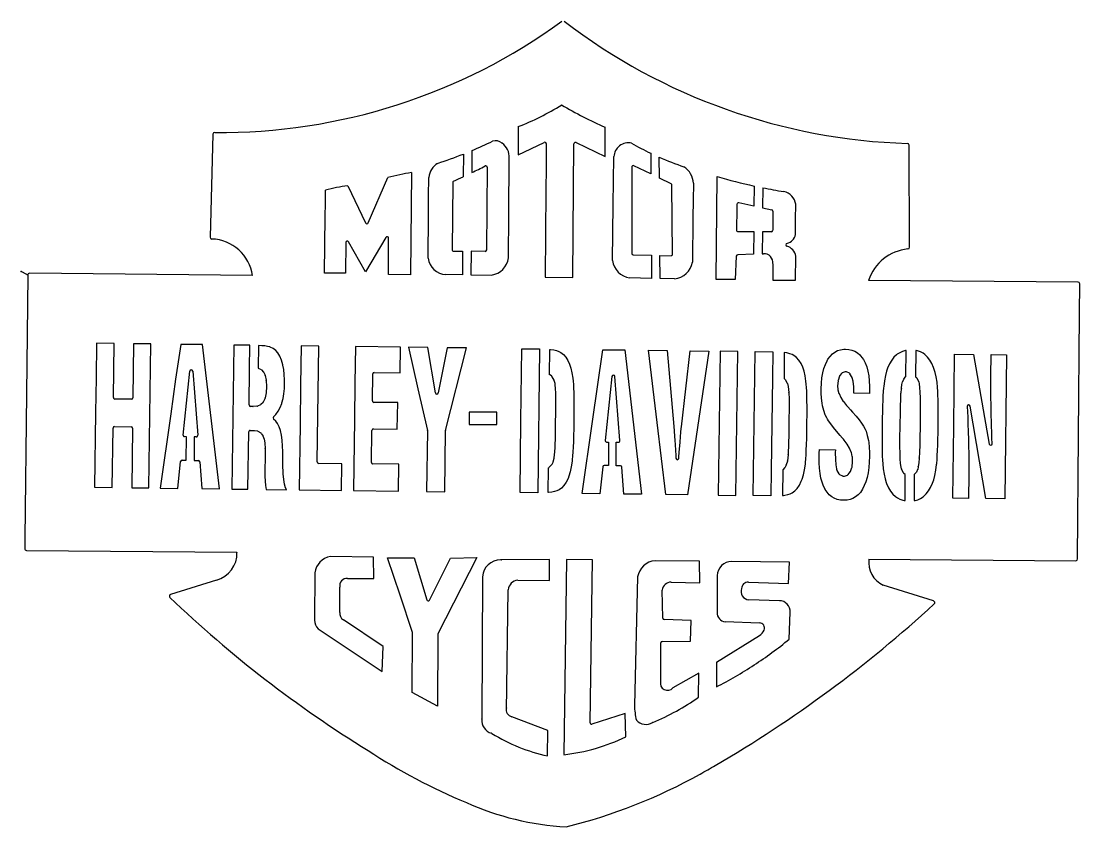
# Model space of a CAD drawing. Header units: inches. Extents: x 5.1 to 71.2, y 0.5 to 23.2.
# Drawn here: x 41.4 to 71.17, y 0.52 to 23.19 of the extents above; entities that cross this region are included whole.
import ezdxf

# ---------------------------------------------------------------- set-up
doc = ezdxf.new("R2010")
doc.units = ezdxf.units.IN
doc.header["$MEASUREMENT"] = 0
doc.layers.add('Hardwood', color=37, linetype='Continuous')

msp = doc.modelspace()

# ---------------------------------------------------------------- linework, layer by layer
at = {"layer": 'Hardwood', "linetype": 'Continuous'}
for p, q in [((46.787, 20.006), (46.708, 17.111)), ((55.376, 20.222), (55.37, 19.43)), ((57.817, 19.378), (57.823, 20.2)), ((55.37, 19.43), (56.103, 19.778)), ((56.161, 19.741), (56.156, 19.082)), ((56.913, 15.978), (56.942, 19.736)), ((57.001, 19.772), (57.817, 19.378)), ((66.381, 16.83), (66.367, 19.696)), ((53.832, 19.45), (53.827, 18.811)), ((54.074, 19.549), (54.069, 18.927)), ((58.045, 18.017), (58.063, 19.372)), ((58.063, 19.372), (58.063, 19.376)), ((59.099, 19.472), (59.099, 19.423)), ((59.099, 19.423), (59.103, 18.888)), ((59.344, 18.771), (59.34, 19.361)), ((54.505, 19.076), (54.496, 17.914)), ((55.109, 17.75), (55.122, 19.331)), ((56.156, 19.082), (56.151, 18.424)), ((58.567, 19.083), (58.566, 17.869)), ((59.103, 18.888), (58.625, 19.119)), ((51.157, 17.515), (51.712, 18.79)), ((52.376, 18.931), (52.343, 16.054)), ((52.855, 18.262), (52.859, 18.792)), ((59.672, 18.612), (59.344, 18.771)), ((60.945, 15.922), (60.968, 18.815)), ((50.58, 18.557), (51.083, 17.513)), ((53.531, 18.649), (53.516, 16.758)), ((59.715, 16.63), (59.696, 18.576)), ((60.299, 18.626), (60.293, 18.145)), ((62.008, 18.55), (62.004, 17.984)), ((62.249, 18.5), (62.245, 17.934)), ((49.951, 18.064), (49.955, 18.437)), ((52.851, 17.731), (52.855, 18.262)), ((56.151, 18.424), (56.132, 15.984)), ((49.946, 17.692), (49.951, 18.064)), ((54.496, 17.914), (54.486, 16.751)), ((58.025, 16.451), (58.045, 18.017)), ((58.566, 17.869), (58.565, 16.655)), ((60.293, 18.145), (60.287, 17.663)), ((61.525, 18.035), (61.52, 17.756)), ((62.004, 17.984), (61.574, 18.074)), ((62.245, 17.934), (62.504, 17.881)), ((63.176, 17.609), (63.179, 18.035)), ((49.926, 16.099), (49.946, 17.692)), ((52.841, 16.524), (52.851, 17.731)), ((55.1, 16.526), (55.109, 17.75)), ((60.287, 17.663), (60.272, 16.406)), ((61.52, 17.756), (61.515, 17.477)), ((62.536, 17.84), (62.532, 17.303)), ((63.172, 17.184), (63.176, 17.609)), ((61.515, 17.477), (61.512, 17.311)), ((61.553, 17.269), (61.998, 17.266)), ((51.083, 16.131), (50.604, 16.983)), ((51.654, 17.105), (51.083, 16.131)), ((51.722, 16.059), (51.73, 17.084)), ((61.998, 17.266), (61.993, 16.633)), ((62.239, 17.264), (62.235, 16.643)), ((62.491, 17.262), (62.239, 17.264)), ((50.528, 16.964), (50.521, 16.095)), ((53.557, 16.717), (53.811, 16.715)), ((53.811, 16.715), (53.805, 16.053)), ((54.052, 16.713), (54.046, 16.051)), ((54.445, 16.71), (54.052, 16.713)), ((58.605, 16.614), (59.118, 16.602)), ((59.118, 16.602), (59.123, 15.952)), ((59.359, 16.596), (59.673, 16.589)), ((59.364, 15.949), (59.359, 16.596)), ((61.507, 16.576), (61.477, 15.922)), ((61.993, 16.633), (61.546, 16.615)), ((62.235, 16.643), (62.273, 16.645)), ((63.169, 15.898), (63.177, 16.575)), ((41.556, 16.064), (41.397, 16.144)), ((47.898, 16.028), (41.632, 16.097)), ((50.521, 16.095), (49.926, 16.099)), ((62.531, 16.365), (62.534, 15.903)), ((41.58, 16.046), (41.544, 12.708)), ((52.343, 16.054), (51.722, 16.059)), ((53.805, 16.053), (53.342, 16.057)), ((54.046, 16.051), (54.622, 16.046)), ((56.132, 15.984), (56.913, 15.978)), ((59.123, 15.952), (58.507, 15.962)), ((59.766, 15.943), (59.364, 15.949)), ((61.477, 15.922), (60.945, 15.922)), ((62.534, 15.903), (63.169, 15.898)), ((71.116, 15.846), (65.226, 15.892)), ((71.16, 14.963), (71.167, 15.795)), ((71.106, 8.059), (71.16, 14.963)), ((43.513, 14.124), (43.501, 13.153)), ((44.011, 14.118), (43.513, 14.124)), ((43.991, 12.597), (44.011, 14.118)), ((44.557, 14.112), (44.537, 12.591)), ((45.041, 14.106), (44.557, 14.112)), ((44.989, 10.055), (45.041, 14.106)), ((45.882, 14.094), (45.741, 13.116)), ((46.499, 14.087), (45.882, 14.094)), ((46.97, 10.029), (46.499, 14.087)), ((47.377, 14.075), (47.325, 10.025)), ((47.827, 14.07), (47.377, 14.075)), ((47.819, 13.397), (47.827, 14.07)), ((48.068, 14.064), (48.06, 13.423)), ((48.163, 14.058), (48.068, 14.064)), ((48.251, 14.049), (48.163, 14.058)), ((48.325, 14.036), (48.251, 14.049)), ((48.387, 14.021), (48.325, 14.036)), ((48.395, 14.018), (48.387, 14.021)), ((48.481, 13.975), (48.395, 14.018)), ((49.267, 14.052), (49.253, 12.945)), ((49.763, 14.046), (49.267, 14.052)), ((49.722, 10.789), (49.763, 14.046)), ((50.797, 14.033), (50.784, 13.008)), ((52.064, 14.016), (50.797, 14.033)), ((52.054, 13.296), (52.064, 14.016)), ((52.291, 14.014), (52.555, 12.845)), ((52.828, 14.006), (52.291, 14.014)), ((53.044, 12.731), (52.828, 14.006)), ((53.377, 14), (53.125, 12.73)), ((53.332, 11.67), (53.919, 13.993)), ((53.919, 13.993), (53.377, 14)), ((48.554, 13.921), (48.481, 13.975)), ((48.61, 13.856), (48.554, 13.921)), ((48.67, 13.759), (48.61, 13.856)), ((48.72, 13.646), (48.67, 13.759)), ((55.451, 11.948), (55.476, 13.973)), ((55.476, 13.973), (55.976, 13.967)), ((55.976, 13.967), (55.925, 9.916)), ((56.258, 13.238), (56.267, 13.953)), ((56.267, 13.953), (56.286, 13.952)), ((56.286, 13.952), (56.374, 13.937)), ((56.374, 13.937), (56.453, 13.918)), ((56.453, 13.918), (56.52, 13.891)), ((56.52, 13.891), (56.569, 13.866)), ((56.569, 13.866), (56.645, 13.809)), ((56.645, 13.809), (56.711, 13.733)), ((56.711, 13.733), (56.77, 13.639)), ((57.463, 11.922), (57.753, 13.944)), ((57.753, 13.944), (58.369, 13.937)), ((58.369, 13.937), (58.842, 9.879)), ((59.038, 13.928), (59.567, 13.922)), ((59.283, 11.899), (59.038, 13.928)), ((59.567, 13.922), (59.75, 11.786)), ((59.966, 11.776), (60.209, 13.913)), ((60.736, 13.907), (60.132, 9.863)), ((60.209, 13.913), (60.736, 13.907)), ((61.052, 13.903), (61.001, 9.852)), ((61.548, 13.896), (61.052, 13.903)), ((61.523, 11.871), (61.548, 13.896)), ((62.007, 11.865), (62.033, 13.891)), ((62.033, 13.891), (62.533, 13.884)), ((62.533, 13.884), (62.524, 13.155)), ((62.855, 13.867), (62.849, 13.132)), ((62.932, 13.854), (62.855, 13.867)), ((63.01, 13.833), (62.932, 13.854)), ((63.078, 13.808), (63.01, 13.833)), ((63.128, 13.783), (63.078, 13.808)), ((63.201, 13.726), (63.128, 13.783)), ((63.269, 13.65), (63.201, 13.726)), ((64.085, 13.674), (64.146, 13.757)), ((64.146, 13.757), (64.21, 13.825)), ((64.21, 13.825), (64.281, 13.878)), ((64.281, 13.878), (64.357, 13.919)), ((64.357, 13.919), (64.439, 13.945)), ((64.439, 13.945), (64.528, 13.956)), ((64.528, 13.956), (64.573, 13.957)), ((64.573, 13.957), (64.67, 13.949)), ((64.67, 13.949), (64.758, 13.93)), ((64.758, 13.93), (64.838, 13.899)), ((64.838, 13.899), (64.912, 13.855)), ((64.912, 13.855), (64.979, 13.799)), ((64.979, 13.799), (65.04, 13.729)), ((65.04, 13.729), (65.083, 13.667)), ((65.941, 13.731), (65.876, 13.647)), ((66.015, 13.802), (65.941, 13.731)), ((66.032, 13.816), (66.015, 13.802)), ((66.103, 13.861), (66.032, 13.816)), ((66.18, 13.895), (66.103, 13.861)), ((66.261, 13.919), (66.18, 13.895)), ((66.284, 13.922), (66.261, 13.919)), ((66.278, 13.187), (66.284, 13.922)), ((66.556, 13.918), (66.55, 13.178)), ((66.563, 13.918), (66.556, 13.918)), ((66.603, 13.909), (66.563, 13.918)), ((66.682, 13.882), (66.603, 13.909)), ((66.757, 13.844), (66.682, 13.882)), ((66.809, 13.807), (66.757, 13.844)), ((66.88, 13.738), (66.809, 13.807)), ((66.945, 13.655), (66.88, 13.738)), ((67.62, 11.794), (67.646, 13.819)), ((67.646, 13.819), (68.174, 13.813)), ((68.174, 13.813), (68.617, 11.291)), ((68.666, 13.198), (68.673, 13.806)), ((68.673, 13.806), (69.108, 13.801)), ((69.108, 13.801), (69.056, 9.75)), ((47.805, 12.391), (47.819, 13.397)), ((48.061, 13.423), (48.143, 13.386)), ((48.758, 13.517), (48.72, 13.646)), ((48.759, 13.513), (48.758, 13.517)), ((48.781, 13.387), (48.759, 13.513)), ((56.77, 13.639), (56.819, 13.535)), ((56.819, 13.535), (56.855, 13.424)), ((56.855, 13.424), (56.885, 13.294)), ((63.328, 13.556), (63.269, 13.65)), ((63.375, 13.453), (63.328, 13.556)), ((63.412, 13.342), (63.375, 13.453)), ((63.94, 13.294), (63.972, 13.42)), ((63.972, 13.42), (64.013, 13.533)), ((64.013, 13.533), (64.064, 13.636)), ((64.064, 13.636), (64.085, 13.674)), ((65.083, 13.667), (65.132, 13.572)), ((65.132, 13.572), (65.174, 13.465)), ((65.174, 13.465), (65.206, 13.345)), ((65.763, 13.429), (65.733, 13.341)), ((65.816, 13.545), (65.763, 13.429)), ((65.876, 13.647), (65.816, 13.545)), ((67.003, 13.555), (66.945, 13.655)), ((67.055, 13.44), (67.003, 13.555)), ((67.066, 13.414), (67.055, 13.44)), ((67.1, 13.305), (67.066, 13.414)), ((43.501, 13.153), (43.489, 12.182)), ((45.741, 13.116), (45.601, 12.138)), ((45.948, 11.544), (46.138, 13.344)), ((46.22, 13.343), (46.362, 11.537)), ((48.155, 13.378), (48.215, 13.317)), ((48.223, 13.305), (48.259, 13.226)), ((48.262, 13.217), (48.289, 13.085)), ((48.796, 13.247), (48.781, 13.387)), ((48.803, 13.094), (48.796, 13.247)), ((51.272, 12.505), (51.282, 13.264)), ((51.323, 13.305), (52.054, 13.296)), ((56.268, 13.234), (56.258, 13.238)), ((56.315, 13.196), (56.278, 13.228)), ((56.383, 13.085), (56.324, 13.185)), ((56.885, 13.294), (56.909, 13.146)), ((56.909, 13.146), (56.918, 13.055)), ((58.01, 13.194), (57.819, 11.394)), ((58.233, 11.387), (58.091, 13.193)), ((62.524, 13.155), (62.491, 10.547)), ((62.849, 13.132), (62.872, 13.113)), ((62.881, 13.103), (62.94, 13.002)), ((63.442, 13.211), (63.412, 13.342)), ((63.466, 13.063), (63.442, 13.211)), ((63.9, 13.008), (63.915, 13.157)), ((63.915, 13.157), (63.94, 13.294)), ((64.408, 13.202), (64.369, 13.081)), ((64.462, 13.277), (64.415, 13.215)), ((64.565, 13.323), (64.48, 13.291)), ((64.596, 13.324), (64.587, 13.325)), ((64.686, 13.282), (64.606, 13.32)), ((64.762, 13.163), (64.704, 13.266)), ((64.791, 13.056), (64.766, 13.153)), ((65.206, 13.345), (65.23, 13.213)), ((65.23, 13.213), (65.246, 13.068)), ((65.701, 13.216), (65.673, 13.071)), ((65.733, 13.341), (65.701, 13.216)), ((66.186, 13.046), (66.215, 13.114)), ((66.222, 13.126), (66.278, 13.187)), ((66.55, 13.178), (66.571, 13.164)), ((66.583, 13.149), (66.634, 13.05)), ((67.128, 13.177), (67.1, 13.305)), ((67.151, 13.028), (67.128, 13.177)), ((68.664, 13.032), (68.666, 13.198)), ((48.295, 12.905), (48.285, 12.733)), ((48.289, 13.078), (48.295, 12.91)), ((48.295, 12.909), (48.295, 12.907)), ((48.782, 12.706), (48.797, 12.854)), ((48.797, 12.854), (48.803, 13.017)), ((48.803, 13.017), (48.803, 13.094)), ((49.253, 12.945), (49.239, 11.839)), ((50.784, 13.008), (50.771, 11.983)), ((52.555, 12.845), (52.819, 11.676)), ((56.41, 12.996), (56.387, 13.075)), ((56.427, 12.821), (56.411, 12.989)), ((56.43, 12.758), (56.427, 12.818)), ((56.918, 13.055), (56.925, 12.967)), ((56.925, 12.967), (56.931, 12.861)), ((56.931, 12.861), (56.934, 12.737)), ((62.944, 12.992), (62.966, 12.913)), ((62.968, 12.906), (62.985, 12.738)), ((63.475, 12.972), (63.466, 13.063)), ((63.483, 12.884), (63.475, 12.972)), ((63.488, 12.778), (63.483, 12.884)), ((63.893, 12.847), (63.9, 13.008)), ((63.895, 12.725), (63.893, 12.847)), ((64.367, 13.072), (64.353, 12.933)), ((64.353, 12.925), (64.362, 12.825)), ((64.363, 12.817), (64.393, 12.715)), ((64.808, 12.909), (64.792, 13.05)), ((64.812, 12.732), (64.809, 12.905)), ((65.246, 13.068), (65.253, 12.91)), ((65.254, 12.809), (65.252, 12.743)), ((65.253, 12.91), (65.254, 12.809)), ((65.649, 12.874), (65.639, 12.769)), ((65.652, 12.905), (65.649, 12.874)), ((65.673, 13.071), (65.652, 12.905)), ((66.139, 12.722), (66.15, 12.857)), ((66.15, 12.859), (66.165, 12.962)), ((66.166, 12.966), (66.184, 13.039)), ((66.638, 13.04), (66.65, 12.984)), ((66.651, 12.98), (66.663, 12.882)), ((66.663, 12.88), (66.672, 12.752)), ((67.166, 12.882), (67.151, 13.028)), ((67.173, 12.783), (67.166, 12.882)), ((68.665, 12.892), (68.664, 13.032)), ((68.665, 12.742), (68.665, 12.892)), ((41.544, 12.708), (41.499, 8.63)), ((44.496, 12.55), (44.031, 12.555)), ((48.255, 12.584), (48.214, 12.486)), ((48.285, 12.728), (48.258, 12.592)), ((48.729, 12.449), (48.76, 12.572)), ((48.76, 12.572), (48.782, 12.706)), ((56.432, 12.642), (56.43, 12.757)), ((56.433, 12.499), (56.432, 12.642)), ((56.934, 12.737), (56.938, 12.593)), ((56.938, 12.593), (56.939, 12.432)), ((62.985, 12.735), (62.988, 12.675)), ((62.988, 12.674), (62.989, 12.617)), ((62.989, 12.617), (62.99, 12.56)), ((62.99, 12.559), (62.99, 12.415)), ((63.493, 12.654), (63.488, 12.778)), ((63.494, 12.511), (63.493, 12.654)), ((63.496, 12.349), (63.494, 12.511)), ((63.904, 12.58), (63.895, 12.725)), ((63.919, 12.443), (63.904, 12.58)), ((64.395, 12.709), (64.444, 12.603)), ((64.447, 12.598), (64.516, 12.49)), ((64.811, 12.721), (64.812, 12.731)), ((65.251, 12.715), (64.811, 12.721)), ((65.252, 12.743), (65.251, 12.715)), ((65.625, 12.512), (65.619, 12.362)), ((65.631, 12.648), (65.625, 12.512)), ((65.639, 12.769), (65.631, 12.648)), ((66.123, 12.358), (66.129, 12.555)), ((66.129, 12.556), (66.138, 12.721)), ((66.672, 12.751), (66.678, 12.592)), ((66.678, 12.591), (66.681, 12.401)), ((67.178, 12.666), (67.173, 12.783)), ((67.183, 12.536), (67.178, 12.666)), ((67.186, 12.39), (67.183, 12.536)), ((68.668, 12.581), (68.665, 12.742)), ((68.671, 12.41), (68.668, 12.581)), ((47.881, 12.346), (47.842, 12.349)), ((47.915, 12.343), (47.881, 12.346)), ((48.028, 12.355), (47.924, 12.343)), ((48.123, 12.393), (48.04, 12.358)), ((48.199, 12.463), (48.136, 12.402)), ((48.212, 12.482), (48.206, 12.472)), ((48.558, 12.122), (48.623, 12.213)), ((48.623, 12.213), (48.679, 12.316)), ((48.679, 12.316), (48.724, 12.432)), ((48.724, 12.432), (48.729, 12.449)), ((51.984, 12.456), (51.312, 12.464)), ((51.974, 11.707), (51.984, 12.456)), ((56.43, 12.118), (56.432, 12.308)), ((56.432, 12.308), (56.433, 12.498)), ((56.939, 12.253), (56.937, 11.929)), ((56.939, 12.432), (56.939, 12.253)), ((62.99, 12.415), (62.986, 11.847)), ((63.496, 12.17), (63.496, 12.349)), ((63.933, 12.369), (63.919, 12.443)), ((63.965, 12.235), (63.933, 12.369)), ((64.006, 12.113), (63.965, 12.235)), ((64.519, 12.486), (64.607, 12.377)), ((64.609, 12.375), (64.64, 12.34)), ((64.64, 12.34), (64.715, 12.256)), ((64.716, 12.255), (64.719, 12.253)), ((64.719, 12.253), (64.779, 12.186)), ((65.619, 12.362), (65.614, 12.196)), ((66.12, 12.186), (66.123, 12.358)), ((66.681, 12.401), (66.679, 12.18)), ((67.186, 12.228), (67.186, 12.39)), ((67.186, 12.052), (67.186, 12.228)), ((68.001, 12.348), (68.008, 12.194)), ((68.527, 9.757), (68.082, 12.357)), ((68.672, 12.352), (68.671, 12.41)), ((68.674, 12.22), (68.672, 12.351)), ((68.677, 12.082), (68.674, 12.22)), ((43.489, 12.182), (43.462, 10.074)), ((45.601, 12.138), (45.301, 10.051)), ((48.494, 12.052), (48.558, 12.122)), ((48.556, 11.938), (48.496, 11.995)), ((48.607, 11.866), (48.556, 11.938)), ((50.771, 11.983), (50.746, 9.982)), ((53.995, 12.189), (53.992, 11.842)), ((54.383, 12.186), (53.995, 12.189)), ((54.771, 12.183), (54.383, 12.186)), ((54.769, 11.836), (54.771, 12.183)), ((55.425, 9.923), (55.451, 11.948)), ((56.426, 11.791), (56.427, 11.93)), ((56.427, 11.93), (56.43, 12.117)), ((56.937, 11.929), (56.934, 11.72)), ((57.172, 9.9), (57.463, 11.922)), ((63.493, 11.846), (63.496, 12.17)), ((64.015, 12.096), (64.006, 12.113)), ((64.05, 12.025), (64.015, 12.096)), ((64.074, 11.986), (64.05, 12.025)), ((64.098, 11.947), (64.074, 11.986)), ((64.161, 11.858), (64.098, 11.947)), ((64.779, 12.186), (64.877, 12.077)), ((64.877, 12.077), (64.959, 11.974)), ((64.959, 11.974), (65.03, 11.878)), ((65.609, 12.015), (65.606, 11.819)), ((65.614, 12.196), (65.609, 12.015)), ((66.115, 11.813), (66.12, 12.186)), ((66.679, 12.179), (66.674, 11.806)), ((67.184, 11.8), (67.186, 12.052)), ((68.008, 12.194), (68.015, 12.044)), ((68.015, 12.044), (68.021, 11.893)), ((68.68, 11.939), (68.677, 12.082)), ((68.683, 11.788), (68.68, 11.939)), ((43.959, 10.067), (43.98, 11.742)), ((44.021, 11.782), (44.486, 11.776)), ((44.526, 11.734), (44.506, 10.061)), ((47.775, 10.02), (47.796, 11.632)), ((47.838, 11.672), (47.957, 11.67)), ((47.962, 11.669), (48.04, 11.659)), ((48.056, 11.653), (48.135, 11.605)), ((48.651, 11.777), (48.607, 11.866)), ((48.687, 11.669), (48.651, 11.777)), ((48.716, 11.542), (48.687, 11.669)), ((49.239, 11.839), (49.215, 10.001)), ((51.25, 10.774), (51.261, 11.676)), ((51.302, 11.717), (51.974, 11.707)), ((52.82, 11.667), (52.798, 9.956)), ((53.309, 9.95), (53.331, 11.66)), ((53.992, 11.842), (54.769, 11.836)), ((56.422, 11.598), (56.426, 11.79)), ((56.934, 11.72), (56.929, 11.531)), ((59.528, 9.871), (59.283, 11.899)), ((59.75, 11.786), (59.759, 11.66)), ((59.759, 11.659), (59.771, 11.506)), ((59.94, 11.495), (59.951, 11.625)), ((59.951, 11.625), (59.96, 11.725)), ((59.96, 11.725), (59.966, 11.776)), ((61.498, 9.845), (61.523, 11.871)), ((61.982, 9.84), (62.007, 11.865)), ((62.983, 11.708), (62.98, 11.515)), ((62.986, 11.847), (62.983, 11.708)), ((63.486, 11.446), (63.49, 11.637)), ((63.49, 11.637), (63.493, 11.846)), ((64.236, 11.758), (64.161, 11.858)), ((64.324, 11.649), (64.236, 11.758)), ((64.426, 11.528), (64.324, 11.649)), ((65.03, 11.878), (65.087, 11.79)), ((65.087, 11.79), (65.13, 11.707)), ((65.13, 11.707), (65.154, 11.652)), ((65.154, 11.652), (65.191, 11.528)), ((65.606, 11.819), (65.604, 11.563)), ((66.11, 11.44), (66.115, 11.813)), ((66.674, 11.806), (66.669, 11.433)), ((67.181, 11.604), (67.184, 11.8)), ((67.595, 9.769), (67.62, 11.794)), ((68.021, 11.893), (68.03, 11.598)), ((68.688, 11.632), (68.683, 11.788)), ((68.692, 11.468), (68.688, 11.632)), ((46.045, 11.498), (45.988, 11.499)), ((46.039, 10.834), (46.045, 11.498)), ((46.262, 11.494), (46.257, 10.83)), ((46.321, 11.493), (46.262, 11.494)), ((48.148, 11.592), (48.202, 11.509)), ((48.206, 11.5), (48.225, 11.444)), ((48.227, 11.438), (48.248, 11.32)), ((48.248, 11.316), (48.26, 11.162)), ((48.737, 11.397), (48.716, 11.542)), ((48.75, 11.234), (48.737, 11.397)), ((56.415, 11.291), (56.419, 11.431)), ((56.419, 11.432), (56.422, 11.598)), ((56.924, 11.358), (56.918, 11.204)), ((56.929, 11.531), (56.924, 11.358)), ((57.859, 11.348), (57.916, 11.347)), ((57.916, 11.347), (57.911, 10.684)), ((58.127, 10.679), (58.132, 11.344)), ((58.132, 11.344), (58.192, 11.343)), ((59.771, 11.506), (59.779, 11.404)), ((59.779, 11.404), (59.786, 11.264)), ((59.912, 11.152), (59.927, 11.338)), ((59.927, 11.339), (59.94, 11.495)), ((62.976, 11.348), (62.972, 11.208)), ((62.98, 11.515), (62.976, 11.349)), ((63.482, 11.275), (63.486, 11.446)), ((64.453, 11.499), (64.426, 11.528)), ((64.517, 11.426), (64.453, 11.498)), ((64.54, 11.4), (64.517, 11.426)), ((64.625, 11.29), (64.541, 11.398)), ((65.191, 11.528), (65.221, 11.39)), ((65.221, 11.39), (65.23, 11.337)), ((65.23, 11.337), (65.244, 11.199)), ((65.604, 11.563), (65.604, 11.387)), ((65.604, 11.387), (65.606, 11.226)), ((66.109, 11.221), (66.11, 11.439)), ((66.669, 11.433), (66.666, 11.261)), ((67.173, 11.259), (67.177, 11.423)), ((67.177, 11.423), (67.181, 11.604)), ((68.03, 11.598), (68.035, 11.453)), ((68.035, 11.453), (68.039, 11.356)), ((68.039, 11.356), (68.04, 11.203)), ((68.698, 11.299), (68.692, 11.468)), ((48.26, 11.159), (48.261, 10.969)), ((48.754, 11.08), (48.75, 11.234)), ((48.754, 11.066), (48.754, 11.08)), ((48.755, 10.932), (48.754, 11.066)), ((56.385, 10.9), (56.405, 11.073)), ((56.405, 11.073), (56.406, 11.082)), ((56.406, 11.087), (56.41, 11.175)), ((56.41, 11.175), (56.415, 11.29)), ((56.911, 11.07), (56.903, 10.953)), ((56.918, 11.204), (56.911, 11.07)), ((59.786, 11.264), (59.795, 11.118)), ((59.795, 11.118), (59.804, 10.964)), ((59.894, 10.939), (59.912, 11.152)), ((62.968, 11.092), (62.963, 11.003)), ((62.972, 11.208), (62.968, 11.093)), ((63.468, 10.986), (63.475, 11.122)), ((63.475, 11.122), (63.482, 11.275)), ((63.834, 10.95), (63.837, 11.035)), ((63.837, 11.035), (63.842, 11.135)), ((63.842, 11.135), (64.292, 11.129)), ((64.292, 11.129), (64.291, 11.05)), ((64.291, 11.048), (64.293, 10.862)), ((64.692, 11.176), (64.628, 11.285)), ((64.741, 11.06), (64.694, 11.171)), ((64.769, 10.942), (64.743, 11.054)), ((65.244, 11.199), (65.252, 11.053)), ((65.252, 11.053), (65.251, 10.949)), ((65.606, 11.226), (65.608, 11.08)), ((65.608, 11.08), (65.612, 10.949)), ((66.111, 11.031), (66.109, 11.221)), ((66.117, 10.872), (66.111, 11.03)), ((66.661, 11.063), (66.651, 10.898)), ((66.666, 11.261), (66.661, 11.064)), ((67.159, 10.973), (67.166, 11.107)), ((67.166, 11.107), (67.173, 11.259)), ((68.04, 11.203), (68.042, 11.051)), ((68.042, 11.051), (68.044, 10.902)), ((45.801, 10.044), (45.879, 10.798)), ((45.92, 10.835), (46.039, 10.834)), ((46.257, 10.83), (46.376, 10.829)), ((46.417, 10.791), (46.475, 10.036)), ((48.256, 10.785), (48.253, 10.683)), ((48.261, 10.948), (48.256, 10.785)), ((48.261, 10.968), (48.261, 10.949)), ((48.754, 10.841), (48.755, 10.932)), ((48.757, 10.635), (48.754, 10.84)), ((50.418, 10.738), (49.762, 10.748)), ((50.409, 9.987), (50.418, 10.738)), ((52.021, 10.724), (51.29, 10.733)), ((52.012, 9.966), (52.021, 10.724)), ((56.325, 10.725), (56.353, 10.781)), ((56.355, 10.788), (56.384, 10.894)), ((56.891, 10.808), (56.867, 10.649)), ((56.895, 10.855), (56.891, 10.808)), ((56.903, 10.953), (56.895, 10.855)), ((59.804, 10.964), (59.808, 10.89)), ((59.889, 10.888), (59.894, 10.938)), ((62.942, 10.811), (62.912, 10.705)), ((62.961, 10.99), (62.943, 10.818)), ((62.963, 10.999), (62.961, 10.99)), ((63.424, 10.567), (63.448, 10.723)), ((63.448, 10.723), (63.452, 10.772)), ((63.452, 10.772), (63.461, 10.871)), ((63.461, 10.871), (63.468, 10.986)), ((63.833, 10.937), (63.834, 10.95)), ((63.836, 10.766), (63.833, 10.937)), ((63.847, 10.609), (63.836, 10.766)), ((64.293, 10.86), (64.304, 10.709)), ((64.762, 10.644), (64.778, 10.798)), ((64.778, 10.822), (64.77, 10.935)), ((64.778, 10.802), (64.778, 10.819)), ((65.245, 10.781), (65.233, 10.627)), ((65.251, 10.949), (65.245, 10.781)), ((65.612, 10.949), (65.619, 10.834)), ((65.619, 10.834), (65.625, 10.734)), ((65.625, 10.734), (65.639, 10.592)), ((66.126, 10.745), (66.117, 10.871)), ((66.14, 10.644), (66.126, 10.742)), ((66.639, 10.76), (66.624, 10.655)), ((66.651, 10.897), (66.639, 10.762)), ((67.117, 10.554), (67.139, 10.72)), ((67.139, 10.72), (67.142, 10.747)), ((67.142, 10.747), (67.151, 10.852)), ((67.151, 10.852), (67.159, 10.973)), ((68.044, 10.902), (68.044, 10.753)), ((68.044, 10.753), (68.044, 10.606)), ((48.253, 10.683), (48.25, 10.544)), ((48.25, 10.544), (48.25, 10.541)), ((48.25, 10.541), (48.251, 10.388)), ((48.761, 10.544), (48.757, 10.633)), ((48.765, 10.454), (48.761, 10.544)), ((48.782, 10.297), (48.766, 10.452)), ((56.216, 9.923), (56.225, 10.623)), ((56.225, 10.623), (56.231, 10.626)), ((56.245, 10.636), (56.318, 10.715)), ((56.838, 10.511), (56.8, 10.387)), ((56.867, 10.649), (56.838, 10.511)), ((57.75, 10.648), (57.672, 9.894)), ((57.911, 10.684), (57.791, 10.685)), ((58.246, 10.678), (58.127, 10.679)), ((58.346, 9.885), (58.286, 10.641)), ((62.491, 10.547), (62.482, 9.834)), ((62.812, 10.564), (62.806, 9.846)), ((62.875, 10.632), (62.812, 10.564)), ((62.909, 10.698), (62.882, 10.642)), ((63.359, 10.305), (63.394, 10.427)), ((63.394, 10.427), (63.424, 10.567)), ((63.864, 10.465), (63.847, 10.609)), ((63.888, 10.334), (63.864, 10.465)), ((64.304, 10.704), (64.325, 10.591)), ((64.326, 10.587), (64.334, 10.557)), ((64.338, 10.548), (64.393, 10.451)), ((64.41, 10.435), (64.491, 10.393)), ((64.653, 10.431), (64.713, 10.508)), ((64.719, 10.519), (64.76, 10.635)), ((65.212, 10.484), (65.184, 10.352)), ((65.233, 10.627), (65.212, 10.484)), ((65.639, 10.592), (65.661, 10.442)), ((65.661, 10.442), (65.689, 10.313)), ((66.151, 10.59), (66.14, 10.641)), ((66.204, 10.477), (66.154, 10.581)), ((66.257, 10.43), (66.216, 10.462)), ((66.251, 9.701), (66.257, 10.43)), ((66.509, 10.432), (66.504, 9.701)), ((66.566, 10.491), (66.509, 10.432)), ((66.605, 10.571), (66.574, 10.503)), ((66.623, 10.652), (66.607, 10.579)), ((67.091, 10.409), (67.117, 10.554)), ((68.043, 10.42), (68.034, 9.763)), ((68.044, 10.606), (68.043, 10.42)), ((48.251, 10.388), (48.257, 10.246)), ((48.257, 10.246), (48.268, 10.12)), ((48.804, 10.165), (48.782, 10.294)), ((48.832, 10.056), (48.805, 10.161)), ((56.66, 10.126), (56.592, 10.054)), ((56.724, 10.217), (56.66, 10.126)), ((56.778, 10.326), (56.724, 10.217)), ((56.8, 10.387), (56.778, 10.326)), ((63.219, 10.043), (63.28, 10.132)), ((63.28, 10.132), (63.335, 10.244)), ((63.335, 10.244), (63.359, 10.305)), ((63.92, 10.216), (63.888, 10.334)), ((63.96, 10.11), (63.92, 10.216)), ((64.505, 10.389), (64.529, 10.386)), ((64.548, 10.387), (64.634, 10.417)), ((65.107, 10.122), (65.058, 10.025)), ((65.148, 10.23), (65.107, 10.122)), ((65.184, 10.352), (65.148, 10.23)), ((65.689, 10.313), (65.722, 10.206)), ((65.722, 10.206), (65.733, 10.178)), ((65.733, 10.178), (65.786, 10.063)), ((66.971, 10.073), (67.025, 10.189)), ((67.025, 10.189), (67.058, 10.283)), ((67.058, 10.283), (67.091, 10.409)), ((43.462, 10.074), (43.959, 10.067)), ((44.506, 10.061), (44.989, 10.055)), ((45.301, 10.051), (45.801, 10.044)), ((46.475, 10.036), (46.97, 10.029)), ((47.325, 10.025), (47.775, 10.02)), ((48.268, 10.12), (48.282, 10.013)), ((48.282, 10.013), (48.855, 10.006)), ((48.855, 10.006), (48.835, 10.05)), ((49.215, 10.001), (50.409, 9.987)), ((50.746, 9.982), (52.012, 9.966)), ((52.798, 9.956), (53.309, 9.95)), ((55.925, 9.916), (55.425, 9.923)), ((56.224, 9.924), (56.216, 9.923)), ((56.316, 9.935), (56.224, 9.924)), ((56.396, 9.954), (56.316, 9.935)), ((56.464, 9.976), (56.396, 9.954)), ((56.521, 10.005), (56.464, 9.976)), ((56.592, 10.054), (56.521, 10.005)), ((57.672, 9.894), (57.172, 9.9)), ((58.842, 9.879), (58.346, 9.885)), ((60.132, 9.863), (59.528, 9.871)), ((61.001, 9.852), (61.498, 9.845)), ((62.482, 9.834), (61.982, 9.84)), ((62.806, 9.846), (62.831, 9.846)), ((62.831, 9.846), (62.872, 9.852)), ((62.872, 9.852), (62.952, 9.871)), ((62.952, 9.871), (63.021, 9.893)), ((63.021, 9.893), (63.078, 9.922)), ((63.078, 9.922), (63.148, 9.972)), ((63.148, 9.972), (63.219, 10.043)), ((64.004, 10.02), (63.96, 10.11)), ((64.062, 9.933), (64.007, 10.016)), ((64.122, 9.865), (64.062, 9.933)), ((64.19, 9.81), (64.122, 9.865)), ((64.932, 9.861), (64.863, 9.804)), ((64.995, 9.932), (64.932, 9.861)), ((65.053, 10.018), (64.995, 9.932)), ((65.058, 10.025), (65.053, 10.018)), ((65.786, 10.063), (65.844, 9.966)), ((65.844, 9.966), (65.91, 9.883)), ((65.91, 9.883), (65.983, 9.815)), ((66.773, 9.818), (66.847, 9.887)), ((66.847, 9.887), (66.913, 9.973)), ((66.913, 9.973), (66.971, 10.073)), ((64.263, 9.767), (64.19, 9.81)), ((64.345, 9.735), (64.263, 9.767)), ((64.434, 9.716), (64.345, 9.735)), ((64.532, 9.708), (64.434, 9.716)), ((64.621, 9.713), (64.532, 9.708)), ((64.708, 9.731), (64.621, 9.713)), ((64.788, 9.761), (64.708, 9.731)), ((64.863, 9.804), (64.788, 9.761)), ((65.983, 9.815), (66.036, 9.776)), ((66.036, 9.776), (66.11, 9.737)), ((66.11, 9.737), (66.189, 9.71)), ((66.189, 9.71), (66.229, 9.701)), ((66.229, 9.701), (66.251, 9.701)), ((66.504, 9.701), (66.532, 9.701)), ((66.532, 9.701), (66.612, 9.725)), ((66.612, 9.725), (66.688, 9.759)), ((66.688, 9.759), (66.759, 9.806)), ((66.759, 9.806), (66.773, 9.818)), ((68.034, 9.763), (67.595, 9.769)), ((69.056, 9.75), (68.527, 9.757)), ((41.499, 8.63), (41.496, 8.349)), ((41.547, 8.297), (47.463, 8.251)), ((47.463, 8.251), (47.463, 8.246)), ((51.301, 8.107), (50.091, 8.13)), ((51.312, 7.512), (51.301, 8.107)), ((51.7, 8.093), (52.444, 8.088)), ((52.05, 7.04), (51.7, 8.093)), ((52.444, 8.088), (52.804, 6.908)), ((52.88, 6.902), (53.47, 8.082)), ((54.208, 8.095), (53.117, 5.948)), ((53.47, 8.082), (54.208, 8.095)), ((56.253, 8.044), (54.909, 8.033)), ((56.25, 7.454), (56.253, 8.044)), ((56.731, 8.042), (56.658, 2.553)), ((57.46, 8.038), (56.731, 8.042)), ((65.235, 8.054), (71.055, 8.008)), ((54.906, 8.034), (54.875, 8.036)), ((57.393, 3.452), (57.46, 8.038)), ((60.471, 7.993), (59.226, 8.009)), ((60.477, 7.383), (60.471, 7.993)), ((62.999, 7.972), (61.371, 7.986)), ((62.977, 7.368), (62.999, 7.972)), ((46.886, 7.459), (45.6, 7.059)), ((49.651, 7.671), (49.642, 6.339)), ((50.571, 7.505), (51.312, 7.512)), ((54.371, 7.558), (54.348, 3.558)), ((55.367, 7.458), (56.25, 7.454)), ((58.731, 7.553), (58.646, 3.938)), ((60.973, 7.594), (60.965, 6.551)), ((50.358, 6.91), (50.36, 7.266)), ((55.041, 3.776), (55.09, 7.185)), ((59.438, 6.392), (59.422, 7.179)), ((59.676, 7.409), (60.477, 7.383)), ((61.849, 7.403), (62.977, 7.368)), ((67.052, 6.879), (65.641, 7.325)), ((50.356, 6.554), (50.358, 6.91)), ((52.401, 5.987), (52.05, 7.04)), ((62.718, 6.883), (61.855, 6.912)), ((62.995, 5.8), (63.025, 6.559)), ((51.574, 5.6), (50.458, 6.349)), ((60.239, 6.326), (59.477, 6.352)), ((60.219, 5.749), (60.239, 6.326)), ((61.193, 6.294), (62.159, 6.26)), ((49.751, 6.093), (51.547, 4.89)), ((52.393, 4.298), (52.403, 5.974)), ((53.113, 5.93), (53.101, 3.921)), ((59.38, 4.612), (59.386, 5.694)), ((59.427, 5.735), (60.219, 5.749)), ((60.953, 5.159), (62.158, 5.904)), ((51.547, 4.89), (51.574, 5.6)), ((60.953, 5.159), (60.948, 4.459)), ((60.45, 4.846), (59.724, 4.435)), ((60.446, 4.166), (60.45, 4.846)), ((53.101, 3.921), (52.393, 4.298)), ((56.204, 3.233), (55.194, 3.617)), ((58.386, 3.707), (57.446, 3.412)), ((58.4, 3.055), (58.386, 3.707)), ((56.2, 2.52), (56.204, 3.233))]:
    msp.add_line(p, q, dxfattribs=at)
for centre, radius, start, end in [((46.984, 36.4), 16.345, 269.4903, 306.0599), ((66.828, 36.44), 16.701, 232.5217, 268.2472), ((52.812, 26.86), 7.117, 291.1214, 302.1188), ((62.086, 29.981), 10.669, 239.0291, 246.4502), ((46.838, 20.005), 0.0511, 89.4903, 178.434), ((49.023, 31.534), 13.006, 292.8544, 295.6561), ((54.734, 19.522), 0.3, 52.1513, 105.5554), ((54.943, 19.791), 0.0409, 232.1513, 234.7433), ((54.643, 19.366), 0.48, 356.2122, 54.7433), ((56.12, 19.741), 0.0409, 359.5518, 115.4353), ((56.983, 19.735), 0.0409, 64.2284, 179.5518), ((58.475, 19.351), 0.412, 77.8593, 176.5745), ((62.762, 27.099), 8.461, 240.2295, 244.3441), ((66.316, 19.696), 0.0511, 0.2753, 88.2472), ((49.023, 31.534), 13.006, 288.2928, 291.7029), ((59.14, 19.423), 0.0409, 179.5518, 180.3941), ((62.762, 27.099), 8.461, 246.1424, 251.2004), ((53.378, 18.742), 0.521, 121.5759, 174.4858), ((44.171, 39.359), 22.704, 295.8475, 296.907), ((54.464, 19.077), 0.0409, 359.5518, 116.907), ((55.163, 19.331), 0.0409, 176.2122, 179.5518), ((58.607, 19.083), 0.0409, 64.1477, 179.9586), ((59.718, 18.603), 0.581, 2.3152, 56.8316), ((54.364, 7.994), 11.116, 100.3043, 103.8034), ((44.171, 39.359), 22.704, 294.414, 295.1708), ((65.141, 32.99), 14.776, 253.597, 257.7616), ((51.504, 12.101), 6.522, 98.1484, 103.7372), ((53.572, 18.648), 0.0409, 114.414, 179.5518), ((59.655, 18.575), 0.0409, 0.5669, 64.1477), ((65.141, 32.99), 14.776, 258.715, 261.0698), ((62.745, 17.966), 0.439, 9.0377, 76.6439), ((61.566, 18.034), 0.0409, 78.2532, 179.0056), ((62.496, 17.84), 0.0409, 359.5518, 78.2532), ((51.12, 17.531), 0.0409, 205.7391, 336.4783), ((61.553, 17.31), 0.0409, 179.0056, 269.5518), ((62.491, 17.303), 0.0409, 269.5518, 359.5518), ((46.759, 17.11), 0.0511, 178.434, 268.2106), ((46.72, 15.871), 1.188, 7.6021, 88.2106), ((50.568, 16.963), 0.0409, 29.322, 179.5518), ((51.689, 17.085), 0.0409, 359.5518, 149.6276), ((62.86, 17.244), 0.317, 283.1315, 349.1169), ((53.557, 16.758), 0.0409, 179.5518, 269.5518), ((54.446, 16.751), 0.0409, 269.5518, 359.5518), ((62.942, 16.895), 0.0409, 103.1315, 255.6007), ((62.85, 16.536), 0.329, 6.8326, 75.6007), ((66.458, 15.488), 1.297, 95.4643, 161.8128), ((66.329, 16.83), 0.0511, 275.4643, 0.2753), ((53.366, 16.585), 0.529, 186.696, 267.3565), ((54.547, 16.598), 0.558, 277.7547, 352.5949), ((58.6, 16.536), 0.581, 188.3803, 260.8089), ((58.606, 16.655), 0.0409, 179.9586, 268.6287), ((59.674, 16.63), 0.0409, 268.6287, 0.5669), ((59.723, 16.499), 0.558, 274.4993, 350.474), ((61.548, 16.574), 0.0409, 92.3437, 177.4286), ((62.287, 16.4), 0.246, 351.876, 93.4152), ((41.631, 16.045), 0.0511, 89.3743, 179.3743), ((41.633, 16.216), 0.17, 243.2216, 252.1202), ((71.116, 15.795), 0.0511, 359.5518, 89.5518), ((48.044, 13.386), 0.0409, 65.8697, 67.63), ((46.179, 13.34), 0.0409, 4.5039, 173.9587), ((48.126, 13.349), 0.0409, 44.5518, 65.8697), ((48.186, 13.288), 0.0409, 24.8532, 44.5518), ((48.222, 13.209), 0.0409, 11.2206, 24.8532), ((51.323, 13.264), 0.0409, 89.3388, 179.2269), ((56.252, 13.197), 0.0409, 49.3155, 66.858), ((56.289, 13.165), 0.0409, 30.5156, 49.3155), ((58.05, 13.19), 0.0409, 4.5039, 173.9587), ((62.845, 13.082), 0.0409, 30.5156, 49.3155), ((64.447, 13.19), 0.0409, 142.6819, 161.9295), ((64.495, 13.253), 0.0409, 110.8492, 142.6819), ((64.58, 13.285), 0.0409, 80.0895, 110.8492), ((64.588, 13.283), 0.0409, 64.6471, 80.0895), ((64.669, 13.245), 0.0409, 29.5568, 64.6471), ((64.727, 13.143), 0.0409, 14.3783, 29.5568), ((66.253, 13.098), 0.0409, 137.5026, 156.932), ((66.547, 13.13), 0.0409, 27.1046, 54.6324), ((48.249, 13.077), 0.0409, 1.9989, 11.2206), ((48.254, 12.909), 0.0409, 359.5518, 1.9989), ((48.254, 12.908), 0.0409, 356.6894, 359.5518), ((56.348, 13.064), 0.0409, 15.772, 30.5156), ((56.37, 12.985), 0.0409, 5.4078, 15.772), ((56.386, 12.817), 0.0409, 2.2781, 5.4078), ((62.905, 12.981), 0.0409, 15.772, 30.5156), ((62.927, 12.902), 0.0409, 5.892, 15.772), ((64.393, 12.929), 0.0409, 174.2509, 185.2624), ((64.403, 12.829), 0.0409, 185.2624, 196.0287), ((64.407, 13.068), 0.0409, 161.9295, 174.2509), ((64.752, 13.045), 0.0409, 6.5329, 14.3783), ((64.768, 12.905), 0.0409, 0.9721, 6.5329), ((66.19, 12.853), 0.0409, 171.6447, 175.293), ((66.206, 12.957), 0.0409, 166.3113, 171.6447), ((66.223, 13.03), 0.0409, 156.932, 166.3113), ((66.598, 13.031), 0.0409, 12.5465, 27.1046), ((66.61, 12.975), 0.0409, 7.0913, 12.5465), ((66.622, 12.877), 0.0409, 4.049, 7.0913), ((44.031, 12.596), 0.0409, 179.2362, 269.375), ((44.496, 12.591), 0.0409, 269.375, 359.2362), ((48.218, 12.599), 0.0409, 337.1717, 348.823), ((48.244, 12.736), 0.0409, 348.823, 356.6894), ((51.313, 12.505), 0.0409, 179.2269, 269.3213), ((53.085, 12.738), 0.0409, 189.6351, 348.7878), ((56.389, 12.756), 0.0409, 0.9839, 2.2781), ((56.391, 12.642), 0.0409, 0.6976, 0.9839), ((62.944, 12.734), 0.0409, 2.2781, 5.892), ((62.947, 12.674), 0.0409, 0.9839, 2.2781), ((62.949, 12.559), 0.0409, 0.1248, 0.9839), ((64.432, 12.727), 0.0409, 196.0287, 204.8647), ((64.481, 12.62), 0.0409, 204.8647, 212.7098), ((64.771, 12.731), 0.0409, 359.5518, 0.9721), ((66.169, 12.554), 0.0409, 176.5652, 178.2974), ((66.179, 12.719), 0.0409, 175.293, 176.5652), ((66.631, 12.749), 0.0409, 2.131, 4.049), ((66.637, 12.59), 0.0409, 0.8538, 2.131), ((47.846, 12.39), 0.0409, 179.2254, 265.3154), ((47.919, 12.384), 0.0409, 264.7882, 276.5802), ((48.024, 12.396), 0.0409, 276.5802, 292.8695), ((48.107, 12.431), 0.0409, 292.8695, 313.8933), ((48.171, 12.492), 0.0409, 313.8933, 329.807), ((48.177, 12.502), 0.0409, 329.807, 337.1717), ((56.392, 12.498), 0.0409, 359.5518, 0.6976), ((62.949, 12.415), 0.0409, 359.5518, 0.1248), ((64.551, 12.512), 0.0409, 212.7098, 218.759), ((64.639, 12.402), 0.0409, 218.759, 222.0623), ((64.746, 12.284), 0.0409, 221.9727, 224.5518), ((66.164, 12.357), 0.0409, 178.2974, 179.0744), ((66.64, 12.401), 0.0409, 359.5518, 0.8538), ((68.041, 12.35), 0.0409, 9.7273, 182.7613), ((48.524, 12.025), 0.0409, 137.5646, 226.5732), ((56.389, 12.118), 0.0409, 359.1145, 359.5518), ((66.638, 12.18), 0.0409, 359.2213, 359.5518), ((44.02, 11.741), 0.0409, 89.1982, 179.3123), ((44.485, 11.735), 0.0409, 359.3121, 89.1982), ((47.837, 11.631), 0.0409, 88.8616, 179.2534), ((47.956, 11.629), 0.0409, 82.2986, 88.8616), ((48.035, 11.618), 0.0409, 58.5881, 82.2986), ((51.302, 11.676), 0.0409, 89.206, 179.2786), ((52.779, 11.667), 0.0409, 359.2703, 12.7251), ((53.372, 11.66), 0.0409, 165.825, 179.2703), ((56.385, 11.791), 0.0409, 358.6967, 359.5518), ((59.8, 11.662), 0.0409, 184.0999, 184.3598), ((59.926, 11.781), 0.0409, 353.2116, 353.531), ((62.945, 11.847), 0.0409, 358.9612, 359.5518), ((45.989, 11.54), 0.0409, 173.9587, 269.0579), ((46.321, 11.534), 0.0409, 269.0579, 4.5039), ((48.113, 11.57), 0.0409, 32.7835, 58.5881), ((48.167, 11.487), 0.0409, 19.2987, 32.7835), ((48.187, 11.431), 0.0409, 9.9182, 19.2987), ((48.207, 11.313), 0.0409, 4.3598, 9.9182), ((56.378, 11.432), 0.0409, 358.3827, 359.0579), ((57.86, 11.389), 0.0409, 173.9587, 269.0579), ((58.193, 11.384), 0.0409, 269.0579, 4.5039), ((59.887, 11.342), 0.0409, 355.1531, 355.3542), ((62.939, 11.516), 0.0409, 358.5641, 359.1243), ((64.486, 11.399), 0.0409, 41.1854, 41.539), ((64.509, 11.373), 0.0409, 37.7428, 41.1854), ((66.151, 11.439), 0.0409, 179.2213, 179.9288), ((68.076, 11.454), 0.0409, 181.8198, 182.078), ((48.219, 11.159), 0.0409, 0.4134, 4.3598), ((48.795, 11.066), 0.0409, 179.5518, 180.1679), ((56.366, 11.088), 0.0409, 351.4217, 357.7042), ((56.374, 11.292), 0.0409, 357.4043, 358.3827), ((59.827, 11.266), 0.0409, 183.0554, 183.4777), ((62.927, 11.094), 0.0409, 356.7816, 358.1197), ((62.931, 11.209), 0.0409, 358.1197, 358.3827), ((64.331, 11.049), 0.0409, 178.8698, 180.8738), ((64.593, 11.265), 0.0409, 30.1818, 37.7428), ((64.656, 11.155), 0.0409, 22.7504, 30.1818), ((64.703, 11.045), 0.0409, 13.2419, 22.7504), ((66.15, 11.221), 0.0409, 179.9288, 180.4199), ((66.152, 11.032), 0.0409, 180.4199, 182.1544), ((66.62, 11.065), 0.0409, 356.5652, 358.2974), ((66.626, 11.262), 0.0409, 358.2974, 359.0744), ((68.657, 11.298), 0.0409, 189.9672, 1.9782), ((45.92, 10.794), 0.0409, 89.5518, 174.0674), ((46.376, 10.788), 0.0409, 4.4185, 89.1915), ((48.221, 10.968), 0.0409, 359.5518, 0.4134), ((48.22, 10.95), 0.0409, 358.0444, 359.5518), ((48.795, 10.84), 0.0409, 179.5518, 180.7537), ((49.763, 10.788), 0.0409, 179.2777, 269.1982), ((51.29, 10.774), 0.0409, 179.2786, 269.3388), ((56.288, 10.743), 0.0409, 317.2273, 333.5774), ((56.316, 10.799), 0.0409, 333.5774, 345.1518), ((56.344, 10.905), 0.0409, 345.1518, 353.4196), ((59.849, 10.892), 0.0409, 182.8537, 354.6527), ((59.853, 10.942), 0.0409, 354.6527, 355.3296), ((62.902, 10.822), 0.0409, 344.4278, 353.8881), ((62.922, 11.005), 0.0409, 351.4217, 356.7816), ((64.334, 10.862), 0.0409, 180.8738, 183.9088), ((64.729, 10.932), 0.0409, 3.8951, 13.2419), ((64.737, 10.819), 0.0409, 359.5518, 3.8951), ((64.737, 10.802), 0.0409, 354.2126, 359.5518), ((66.158, 10.874), 0.0409, 182.1544, 184.0999), ((66.167, 10.748), 0.0409, 184.0999, 187.9177), ((66.599, 10.766), 0.0409, 351.7516, 355.293), ((66.61, 10.901), 0.0409, 355.293, 356.5652), ((48.213, 10.684), 0.0409, 358.3706, 358.7449), ((48.798, 10.635), 0.0409, 180.7537, 182.7571), ((48.806, 10.456), 0.0409, 182.7571, 185.892), ((56.214, 10.663), 0.0409, 294.4957, 317.2273), ((57.791, 10.644), 0.0409, 89.5518, 174.0674), ((58.246, 10.637), 0.0409, 4.5216, 89.5518), ((62.845, 10.66), 0.0409, 317.2273, 333.5774), ((62.873, 10.716), 0.0409, 333.5774, 344.4278), ((64.345, 10.712), 0.0409, 183.9088, 190.3028), ((64.365, 10.598), 0.0409, 190.3028, 195.4972), ((64.374, 10.568), 0.0409, 195.4972, 209.7551), ((64.429, 10.471), 0.0409, 209.7551, 242.5861), ((64.621, 10.456), 0.0409, 288.8419, 322.3439), ((64.68, 10.533), 0.0409, 322.3439, 340.4826), ((64.721, 10.648), 0.0409, 340.4826, 354.2126), ((66.18, 10.65), 0.0409, 187.9177, 192.0806), ((66.191, 10.598), 0.0409, 192.0806, 205.4767), ((66.241, 10.495), 0.0409, 205.4767, 231.9832), ((66.537, 10.519), 0.0409, 316.3233, 335.9225), ((66.567, 10.588), 0.0409, 335.9225, 347.3804), ((66.584, 10.661), 0.0409, 347.3804, 351.7516), ((48.822, 10.301), 0.0409, 185.892, 189.6324), ((48.844, 10.172), 0.0409, 189.6324, 194.8733), ((64.51, 10.429), 0.0409, 242.5861, 262.842), ((64.535, 10.426), 0.0409, 262.842, 288.8419), ((48.872, 10.067), 0.0409, 194.8733, 204.3942), ((63.973, 9.993), 0.0409, 33.6878, 40.5074), ((41.547, 8.348), 0.0511, 179.3743, 269.5518), ((46.687, 8.21), 0.776, 284.9916, 2.4784), ((47.514, 8.245), 0.0511, 179.5518, 182.4784), ((50.199, 7.585), 0.555, 101.257, 171.1032), ((65.92, 7.957), 0.691, 172.0035, 246.2194), ((71.055, 8.059), 0.0511, 269.5518, 359.5518), ((54.882, 7.523), 0.513, 90.7697, 176.0126), ((54.909, 8.074), 0.0409, 266.3558, 270.4695), ((59.268, 7.467), 0.544, 94.3778, 170.9119), ((61.368, 7.591), 0.395, 89.5218, 179.5518), ((46.902, 7.41), 0.0511, 104.9916, 107.2651), ((50.548, 7.313), 0.194, 83.0625, 194.0882), ((55.387, 7.162), 0.297, 94.3839, 174.8611), ((55.367, 7.418), 0.0409, 89.7432, 94.3839), ((55.131, 7.185), 0.0409, 174.8611, 179.1695), ((59.678, 7.15), 0.258, 91.0704, 172.1493), ((59.463, 7.18), 0.0409, 172.1493, 181.141), ((59.674, 7.368), 0.0409, 88.2028, 91.0704), ((61.863, 7.136), 0.224, 156.8153, 267.8744), ((61.835, 7.226), 0.178, 85.463, 180.5933), ((45.615, 7.011), 0.0511, 107.2651, 226.2885), ((68.735, 31.195), 33.509, 226.2885, 238.3513), ((52.843, 6.92), 0.0409, 196.969, 333.4405), ((62.719, 6.923), 0.0409, 268.0257, 269.7823), ((62.718, 6.575), 0.307, 357.0418, 89.7823), ((67.037, 6.83), 0.0511, 312.6201, 72.444), ((50.549, 6.522), 0.196, 170.4845, 242.3621), ((43.076, 32.868), 35.436, 300.2263, 312.6201), ((61.221, 6.548), 0.256, 179.418, 263.7818), ((63.066, 6.557), 0.0409, 177.0418, 177.7395), ((49.985, 6.344), 0.343, 180.8018, 226.9935), ((59.478, 6.393), 0.0409, 181.141, 268.0136), ((62.154, 6.113), 0.147, 337.7151, 87.9636), ((52.362, 5.974), 0.0409, 359.6518, 18.4195), ((61.988, 6.181), 0.326, 301.5564, 337.7151), ((53.154, 5.93), 0.0409, 153.0633, 179.6518), ((59.427, 5.694), 0.0409, 91.0144, 179.6518), ((55.57, 14.901), 11.746, 303.2266, 309.2068), ((55.57, 14.901), 11.746, 297.2464, 303.2266), ((59.57, 4.559), 0.198, 164.2996, 321.129), ((55.247, 3.821), 0.211, 165.9112, 255.4098), ((60.156, 3.919), 1.51, 179.2954, 195.2115), ((56.497, 9.822), 6.898, 298.8146, 304.9209), ((56.497, 9.822), 6.898, 292.7083, 298.8146), ((54.726, 3.521), 0.379, 174.9326, 254.2311), ((54.308, 3.558), 0.0409, 354.9326, 359.682), ((54.308, 3.558), 0.0409, 354.9326, 359.682), ((57.434, 3.452), 0.0409, 179.1616, 287.3795), ((58.967, 3.765), 0.361, 221.9597, 301.2805), ((59.176, 3.421), 0.0409, 112.7083, 121.2805), ((54.612, 3.117), 0.0409, 57.7804, 74.2311), ((57.16, 7.159), 4.737, 237.7804, 248.0463), ((56.074, 7.846), 5.326, 286.0986, 295.8955), ((57.16, 7.159), 4.737, 248.0463, 258.3123), ((56.074, 7.846), 5.326, 276.3017, 286.0986), ((60.05, 16.144), 16.147, 236.5665, 247.6792), ((43.076, 32.868), 35.436, 299.4306, 300.2263), ((53.023, 15.44), 15.37, 283.9282, 299.0575), ((60.463, 2.05), 0.0511, 299.0575, 299.4306), ((57.137, 8.309), 7.798, 245.609, 266.9551)]:
    msp.add_arc(centre, radius, start, end, dxfattribs=at)
msp.add_point((41.397, 16.144), dxfattribs=at)
at = {"layer": 'Hardwood'}
msp.add_point((41.397, 16.144), dxfattribs=at)

doc.saveas('drawing.dxf')
